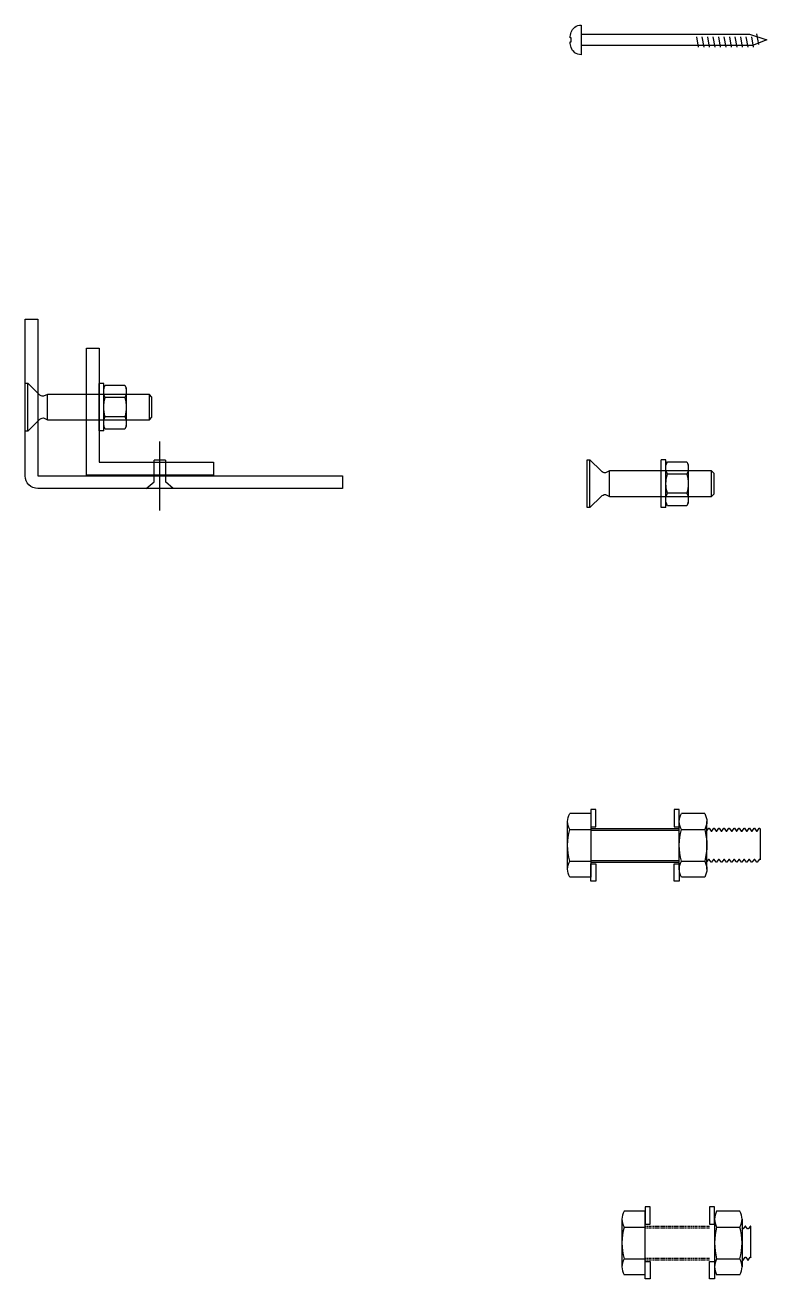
# Model space of a CAD drawing. Header units: millimetres. Extents: x -73550 to -72437, y 41766 to 43371.
# Drawn here: x -73435.5 to -73260.2, y 42640.2 to 42936.4 of the extents above; entities that cross this region are included whole.
import ezdxf

# ---------------------------------------------------------------- set-up
doc = ezdxf.new("R2010")
doc.units = ezdxf.units.MM
doc.linetypes.add('HIDDEN', pattern=[0.375, 0.25, -0.125])
for name, color, linetype in [('ART_CIVATA', 54, 'Continuous'), ('ART_SAPLAMA', 56, 'Continuous'), ('ART_VIDA', 65, 'Continuous')]:
    doc.layers.add(name, color=color, linetype=linetype)

# ---------------------------------------------------------------- blocks, each defined once
blk = doc.blocks.new('v1')
at = {"layer": 'ART_VIDA', "flags": 128}
blk.add_lwpolyline([(-3.5, 0, -0.328076), (-1.79, 2.33, -0.055409), (-0.49, 2.58), (-0.49, 2.35), (0.49, 2.35), (0.49, 2.58, -0.055409), (1.79, 2.33, -0.328076), (3.5, 0)], format="xyb", close=True, dxfattribs=at)
at = {"layer": 'ART_VIDA', "ltscale": 10, "flags": 128}
blk.add_lwpolyline([(1.42, 0, 0.414214), (1.32, -0.1), (1.32, -39.85), (0, -43.95), (-1.32, -40.5), (-1.32, -0.1, 0.414214), (-1.42, 0)], format="xyb", dxfattribs=at)
at = {"layer": 'ART_VIDA', "linetype": 'HIDDEN', "ltscale": 10, "flags": 128}
for points in [[(-1.75, -27.8), (1.75, -27.15)], [(-1.75, -29.1), (1.75, -28.45)], [(-1.75, -30.4), (1.75, -29.75)], [(-1.75, -31.7), (1.75, -31.05)], [(-1.75, -33), (1.75, -32.35)], [(-1.75, -34.3), (1.75, -33.65)], [(-1.75, -35.6), (1.75, -34.95)], [(-1.75, -36.9), (1.75, -36.25)], [(-1.75, -38.2), (1.75, -37.55)], [(-1.75, -39.5), (1.75, -38.85)], [(-1.75, -40.8), (1.75, -40.15)], [(1.4, -41.46), (-1.38, -41.98)]]:
    blk.add_lwpolyline(points, dxfattribs=at)
blk = doc.blocks.new('HAVSA1')
at = {"layer": 'ART_VIDA'}
for p, q in [((0, 3.19), (0, -3.19)), ((0, 3.19), (1.55, 1.32)), ((-5.2, 0), (11.13, 0)), ((6.7, 1.32), (1.55, 1.32)), ((6.7, 1.32), (6.7, -1.32)), ((0, -3.19), (1.55, -1.32)), ((1.55, -1.32), (6.7, -1.32))]:
    blk.add_line(p, q, dxfattribs=at)
blk = doc.blocks.new('somun')
at = {"color": 0, "linetype": 'ByBlock', "lineweight": -2}
for p, q in [((0, -5.62), (0, 5.62)), ((1.12, 5.62), (0, 5.62)), ((1.12, -5.62), (1.12, 5.62)), ((6.06, 2.25), (1.47, 2.25)), ((6.06, -2.25), (1.47, -2.25)), ((1.12, -5.62), (0, -5.62))]:
    blk.add_line(p, q, dxfattribs=at)
for points in [[(1.47, -5.2, -0.236292), (1.47, -2.25, -0.154701), (1.47, 2.25, -0.236292), (1.47, 5.2)], [(6.06, 5.2, -0.236292), (6.06, 2.25, -0.154701), (6.06, -2.25, -0.236292), (6.06, -5.2)]]:
    blk.add_lwpolyline(points, format="xyb", dxfattribs=at)
blk.add_lwpolyline([(1.12, 4.5), (1.47, 5.2), (6.06, 5.2), (6.41, 4.5), (6.41, -4.5), (6.06, -5.2), (1.47, -5.2), (1.12, -4.5)], close=True, dxfattribs=at)
blk = doc.blocks.new('CİVATA 1')
at = {"layer": 'ART_CIVATA'}
for p, q in [((5.3, -3), (5.3, 3)), ((29.39, -3), (29.39, 3))]:
    blk.add_line(p, q, dxfattribs=at)
for points in [[(3.3, -3), (0.65, -5.65), (0, -5.65), (0, 5.65), (0.65, 5.65), (3.3, 3)], [(0.65, -5.65), (0.65, 5.65)]]:
    blk.add_lwpolyline(points, dxfattribs=at)
blk.add_lwpolyline([(3.3, -3, -0.198912), (4.36, -2.56), (4.36, -2.56), (5.3, -3), (29.39, -3), (30, -2.39), (30, 2.39), (29.39, 3), (5.3, 3), (4.36, 2.56), (4.36, 2.56, -0.198912), (3.3, 3)], format="xyb", dxfattribs=at)
blk.add_blockref('somun', (17.5, 0), dxfattribs=at)
blk = doc.blocks.new('M8BK')
for p, q in [((5.5, 7.51), (0.5, 7.51)), ((5.5, -7.51), (5.5, 7.51)), ((0, 5.63), (0, -5.63)), ((0.5, 3.75), (5.5, 3.75)), ((0.5, -3.75), (5.5, -3.75)), ((5.5, -7.51), (0.5, -7.51))]:
    blk.add_line(p, q)
for centre, radius, start, end in [((3.77, 5.63), 3.77, 150.1583, 209.8417), ((14.33, 0), 14.33, 164.8218, 195.1782), ((3.77, -5.63), 3.77, 150.1583, 209.8417)]:
    blk.add_arc(centre, radius, start, end)
blk = doc.blocks.new('M8x25')
at = {"layer": 'ART_SAPLAMA', "linetype": 'HIDDEN'}
for p, q in [((-4, 0), (-4, -15.2)), ((-3.6, 0), (-3.6, -15.2)), ((3.6, 0), (3.6, -15.2)), ((4, 0), (4, -15.2))]:
    blk.add_line(p, q, dxfattribs=at)
at = {"layer": 'ART_SAPLAMA'}
for p, q in [((-7.51, -22.4), (-7.51, -16.9)), ((5.63, -16.4), (-5.63, -16.4)), ((-3.75, -16.9), (-3.75, -22.4)), ((3.75, -16.9), (3.75, -22.4)), ((7.51, -22.4), (7.51, -16.9)), ((5.63, -22.9), (-5.63, -22.9)), ((-3.81, -22.9), (-4.03, -23.06)), ((-4.03, -23.06), (-4.03, -23.14)), ((-4.03, -23.14), (-3.38, -23.62)), ((-3.38, -23.62), (-3.38, -23.78)), ((3.32, -23.02), (3.48, -22.9)), ((3.32, -23.18), (3.32, -23.02)), ((3.97, -23.66), (3.32, -23.18)), ((3.97, -23.74), (3.97, -23.66)), ((-3.38, -23.78), (-4.03, -24.26)), ((-4.03, -24.26), (-4.03, -24.34)), ((-4.03, -24.34), (-3.38, -24.82)), ((-3.38, -24.98), (-3.41, -25)), ((-3.41, -25), (3.89, -25)), ((-3.38, -24.82), (-3.38, -24.98)), ((3.32, -24.22), (3.97, -23.74)), ((3.32, -24.38), (3.32, -24.22)), ((3.97, -24.86), (3.32, -24.38)), ((3.89, -25), (3.97, -24.94)), ((3.97, -24.94), (3.97, -24.86))]:
    blk.add_line(p, q, dxfattribs=at)
for points in [[(-8.5, -1.2), (-8.5, 0), (-4.4, 0), (-4.4, -1.2)], [(8.5, -1.2), (8.5, 0), (4.4, 0), (4.4, -1.2)], [(-8.5, -16.4), (-8.5, -15.2), (-4.4, -15.2), (-4.4, -16.4)], [(8.5, -16.4), (8.5, -15.2), (4.4, -15.2), (4.4, -16.4)]]:
    blk.add_lwpolyline(points, close=True, dxfattribs=at)
for centre, radius, start, end in [((-5.63, -20.17), 3.77, 60.1583, 119.8417), ((0, -30.73), 14.33, 74.8218, 105.1782), ((5.63, -20.17), 3.77, 60.1583, 119.8417), ((-5.63, -19.13), 3.77, 240.1583, 299.8417), ((0, -8.57), 14.33, 254.8218, 285.1782), ((5.63, -19.13), 3.77, 240.1583, 299.8417)]:
    blk.add_arc(centre, radius, start, end, dxfattribs=at)
at = {"layer": 'ART_SAPLAMA', "rotation": 270}
blk.add_blockref('M8BK', (0, 5.5), dxfattribs=at)
blk = doc.blocks.new('M8X40')
at = {"layer": 'ART_SAPLAMA'}
for p, q in [((25.7, 7.51), (20.2, 7.51)), ((-1.2, 4), (19.7, 4)), ((-1.2, 3.6), (19.7, 3.6)), ((19.7, 5.63), (19.7, -5.63)), ((20.2, 3.75), (25.7, 3.75)), ((26.2, 5.63), (26.2, -5.63)), ((26.6, 3.32), (26.2, 3.86)), ((26.76, 3.32), (26.6, 3.32)), ((27.24, 3.97), (26.76, 3.32)), ((27.32, 3.97), (27.24, 3.97)), ((27.8, 3.32), (27.32, 3.97)), ((27.96, 3.32), (27.8, 3.32)), ((28.44, 3.97), (27.96, 3.32)), ((28.52, 3.97), (28.44, 3.97)), ((29, 3.32), (28.52, 3.97)), ((29.16, 3.32), (29, 3.32)), ((29.64, 3.97), (29.16, 3.32)), ((29.72, 3.97), (29.64, 3.97)), ((30.2, 3.32), (29.72, 3.97)), ((30.36, 3.32), (30.2, 3.32)), ((30.84, 3.97), (30.36, 3.32)), ((30.92, 3.97), (30.84, 3.97)), ((31.4, 3.32), (30.92, 3.97)), ((31.56, 3.32), (31.4, 3.32)), ((32.04, 3.97), (31.56, 3.32)), ((32.12, 3.97), (32.04, 3.97)), ((32.6, 3.32), (32.12, 3.97)), ((32.76, 3.32), (32.6, 3.32)), ((33.2, 3.92), (32.76, 3.32)), ((33.28, 3.97), (33.2, 3.97)), ((33.76, 3.32), (33.28, 3.97)), ((33.92, 3.32), (33.76, 3.32)), ((34.4, 3.97), (33.92, 3.32)), ((34.48, 3.97), (34.4, 3.97)), ((34.96, 3.32), (34.48, 3.97)), ((35.12, 3.32), (34.96, 3.32)), ((35.6, 3.97), (35.12, 3.32)), ((35.68, 3.97), (35.6, 3.97)), ((36.16, 3.32), (35.68, 3.97)), ((36.32, 3.32), (36.16, 3.32)), ((36.8, 3.97), (36.32, 3.32)), ((36.88, 3.97), (36.8, 3.97)), ((37.36, 3.32), (36.88, 3.97)), ((37.52, 3.32), (37.36, 3.32)), ((38, 3.97), (37.52, 3.32)), ((38.08, 3.97), (38, 3.97)), ((38.56, 3.32), (38.08, 3.97)), ((38.72, 3.32), (38.56, 3.32)), ((38.8, 3.43), (38.72, 3.32)), ((38.8, -3.87), (38.8, 3.43)), ((-1.2, -3.6), (19.7, -3.6)), ((-1.2, -4), (19.7, -4)), ((20.2, -3.75), (25.7, -3.75)), ((26.2, -3.43), (26.64, -4.03)), ((26.64, -4.03), (26.72, -4.03)), ((26.72, -4.03), (27.2, -3.38)), ((27.2, -3.38), (27.36, -3.38)), ((27.36, -3.38), (27.84, -4.03)), ((27.84, -4.03), (27.92, -4.03)), ((27.92, -4.03), (28.4, -3.38)), ((28.4, -3.38), (28.56, -3.38)), ((28.56, -3.38), (29.04, -4.03)), ((29.04, -4.03), (29.12, -4.03)), ((29.12, -4.03), (29.6, -3.38)), ((29.6, -3.38), (29.76, -3.38)), ((29.76, -3.38), (30.24, -4.03)), ((30.24, -4.03), (30.32, -4.03)), ((30.32, -4.03), (30.8, -3.38)), ((30.8, -3.38), (30.96, -3.38)), ((30.96, -3.38), (31.44, -4.03)), ((31.44, -4.03), (31.52, -4.03)), ((31.52, -4.03), (32, -3.38)), ((32, -3.38), (32.16, -3.38)), ((32.16, -3.38), (32.64, -4.03)), ((32.64, -4.03), (32.72, -4.03)), ((32.72, -4.03), (33.2, -3.38)), ((33.2, -3.38), (33.32, -3.38)), ((33.32, -3.38), (33.8, -4.03)), ((33.8, -4.03), (33.88, -4.03)), ((33.88, -4.03), (34.36, -3.38)), ((34.36, -3.38), (34.52, -3.38)), ((34.52, -3.38), (35, -4.03)), ((35, -4.03), (35.08, -4.03)), ((35.08, -4.03), (35.56, -3.38)), ((35.56, -3.38), (35.72, -3.38)), ((35.72, -3.38), (36.2, -4.03)), ((36.2, -4.03), (36.28, -4.03)), ((36.28, -4.03), (36.76, -3.38)), ((36.76, -3.38), (36.92, -3.38)), ((36.92, -3.38), (37.4, -4.03)), ((37.4, -4.03), (37.48, -4.03)), ((37.48, -4.03), (37.96, -3.38)), ((37.96, -3.38), (38.12, -3.38)), ((38.12, -3.38), (38.6, -4.03)), ((38.6, -4.03), (38.68, -4.03)), ((38.68, -4.03), (38.8, -3.87)), ((25.7, -7.51), (20.2, -7.51))]:
    blk.add_line(p, q, dxfattribs=at)
for points in [[(0, 8.5), (-1.2, 8.5), (-1.2, 4.4), (0, 4.4)], [(19.7, 8.5), (18.5, 8.5), (18.5, 4.4), (19.7, 4.4)], [(0, -8.5), (-1.2, -8.5), (-1.2, -4.4), (0, -4.4)], [(19.7, -8.5), (18.5, -8.5), (18.5, -4.4), (19.7, -4.4)]]:
    blk.add_lwpolyline(points, close=True, dxfattribs=at)
for centre, radius, start, end in [((23.47, 5.63), 3.77, 150.1583, 209.8417), ((22.43, 5.63), 3.77, 330.1583, 29.8417), ((34.03, 0), 14.33, 164.8218, 195.1782), ((11.87, 0), 14.33, 344.8218, 15.1782), ((23.47, -5.63), 3.77, 150.1583, 209.8417), ((22.43, -5.63), 3.77, 330.1583, 29.8417)]:
    blk.add_arc(centre, radius, start, end, dxfattribs=at)
blk.add_blockref('M8BK', (-6.7, 0), dxfattribs=at)

msp = doc.modelspace()

# ---------------------------------------------------------------- linework, layer by layer
at = {"flags": 128}
msp.add_lwpolyline([(-73435.52, 42829.93), (-73435.52, 42866.93), (-73432.52, 42866.93), (-73432.52, 42829.93), (-73360.52, 42829.93), (-73360.52, 42826.93), (-73432.52, 42826.93, -0.414214)], format="xyb", close=True, dxfattribs=at)
msp.add_lwpolyline([(-73418.02, 42860.13), (-73418.02, 42833.13), (-73391.02, 42833.13), (-73391.02, 42830.13), (-73421.02, 42830.13), (-73421.02, 42860.13)], close=True, dxfattribs=at)

# ---------------------------------------------------------------- block references
msp.add_blockref('CİVATA 1', (-73435.54, 42846.16))
at = {"layer": 'ART_CIVATA'}
msp.add_blockref('CİVATA 1', (-73302.67, 42828.08), dxfattribs=at)
at = {"layer": 'ART_SAPLAMA', "xscale": -1, "rotation": 180}
msp.add_blockref('M8X40', (-73300.58, 42742.64), dxfattribs=at)
at = {"layer": 'ART_SAPLAMA', "rotation": 90}
msp.add_blockref('M8x25', (-73288.95, 42648.7), dxfattribs=at)
at = {"layer": 'ART_VIDA', "rotation": 90}
msp.add_blockref('v1', (-73304.11, 42932.93), dxfattribs=at)
at = {"layer": 'ART_VIDA', "xscale": -1, "rotation": 270}
msp.add_blockref('HAVSA1', (-73403.68, 42826.93), dxfattribs=at)

doc.saveas('drawing.dxf')
